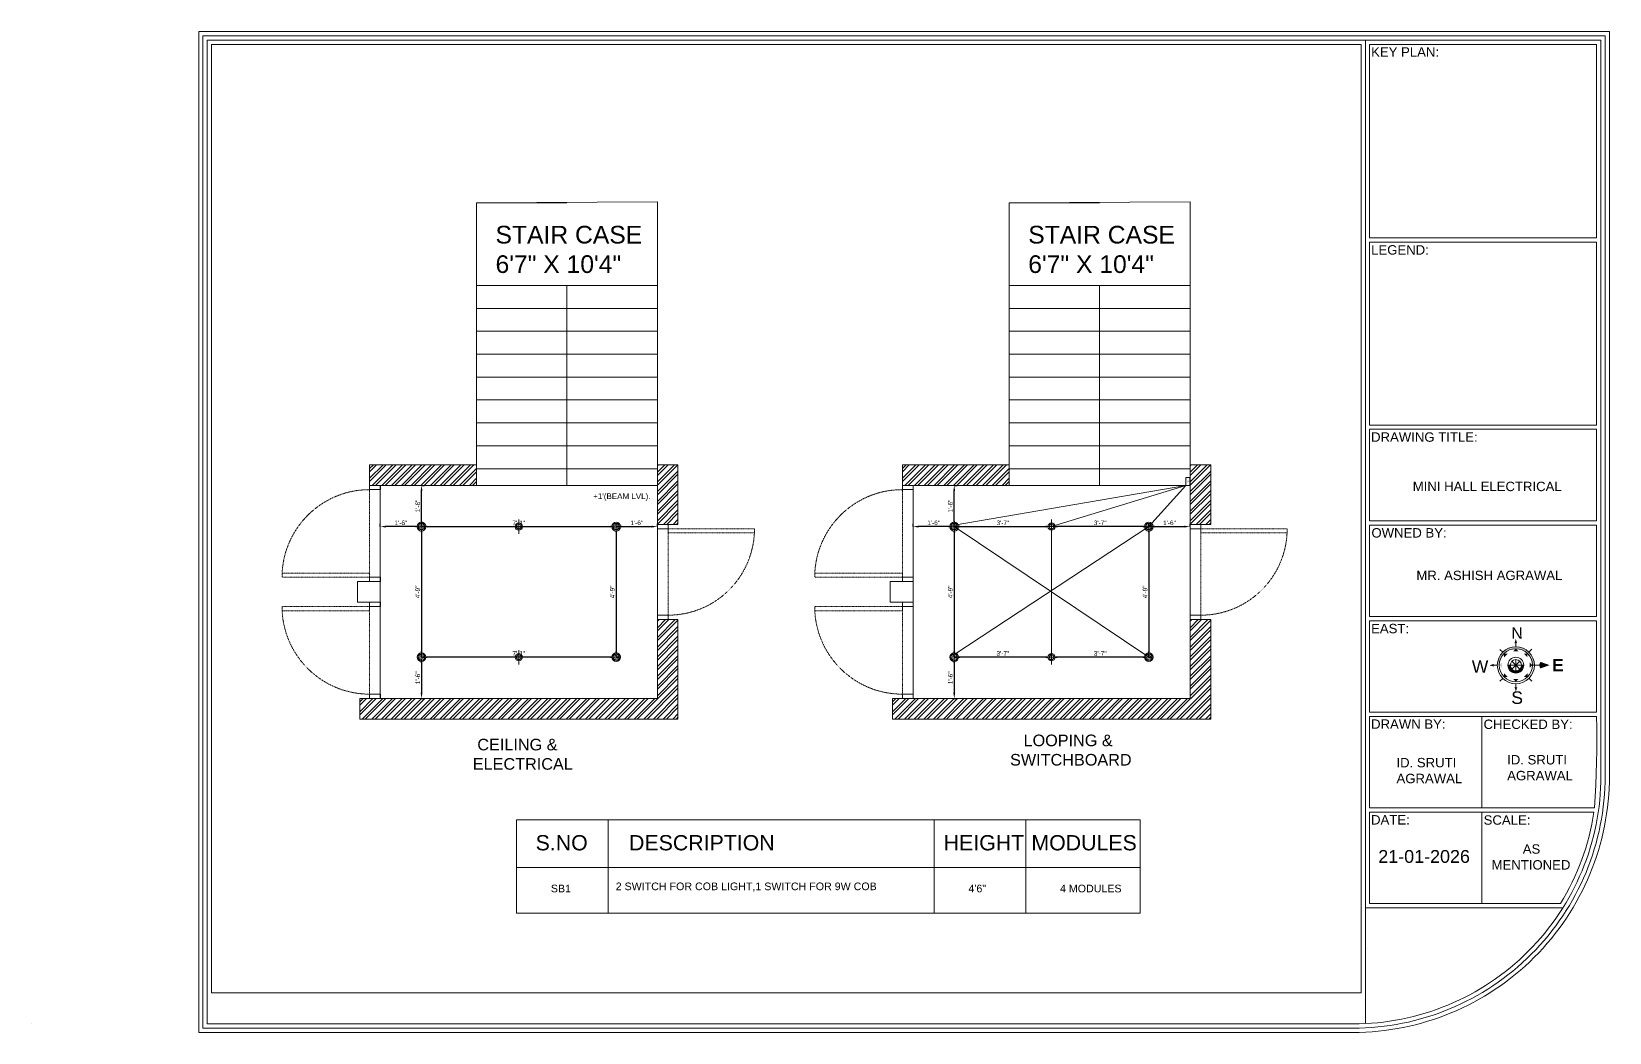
# Model space of a CAD drawing. Header units: inches. Extents: x 213 to 17763, y -4830 to 1802.
# Drawn here: x 7798 to 8487, y -1145 to -709 of the extents above; entities that cross this region are included whole.
import ezdxf

# ---------------------------------------------------------------- set-up
doc = ezdxf.new("R2010")
doc.units = ezdxf.units.IN
doc.header["$MEASUREMENT"] = 0
for name, pattern in [('ACAD_ISO02W100', [15, 12, -3]), ('AUDIT_D_060311083008-3', [0]), ('DASHED2', [0.375, 0.25, -0.125]), ('HIDDEN', [0.375, 0.25, -0.125])]:
    doc.linetypes.add(name, pattern=pattern)
for name, color, linetype in [('.', 30, 'Continuous'), ('6.text', 6, 'Continuous'), ('A-DOOR', 251, 'AUDIT_D_060311083008-3'), ('A-Door-Frame', 1, 'Continuous'), ('A-Door-Swing', 8, 'HIDDEN'), ('PDF2_0', 7, 'Continuous'), ('PDF2_MK. FURNITURE', 7, 'Continuous'), ('PDF2_MK. HATCH', 7, 'Continuous'), ('PDF2_Text', 1, 'Continuous'), ('PDF3_Text', 1, 'Continuous')]:
    doc.layers.add(name, color=color, linetype=linetype)
doc.layers.add('PDF2_MK. KITCHEN ESSENTAILS', color=7, linetype='Continuous', true_color=0x767676)
doc.layers.add('ROD', color=7, linetype='Continuous', lineweight=9)
doc.styles.add('Arial', font='arial.ttf', dxfattribs={"height": 10})
doc.styles.add('PDF Arial', font='arial.ttf')
doc.styles.get("Standard").update_dxf_attribs({"font": 'arial.ttf'})
doc.dimstyles.new('ISO-25', dxfattribs={"dimtxt": 4.5, "dimasz": 2.5, "dimexe": 1.25, "dimexo": 0.625, "dimtad": 1, "dimdec": 0, "dimlunit": 4, "dimtxsty": 'Standard', "dimcen": 2.5, "dimadec": 0, "dimazin": 0, "dimtfac": 1, "dimtdec": 0, "dimtmove": 0, "dimatfit": 3, "dimfxl": 1, "dimarcsym": 0})

# ---------------------------------------------------------------- blocks, each defined once
blk = doc.blocks.new('*U34')
at = {"layer": 'A-Door-Frame', "lineweight": 5}
for p, q in [((0, -100), (0, 0)), ((900, -100), (900, 0))]:
    blk.add_line(p, q, dxfattribs=at)
for points in [[(0, -100), (40, -100), (40, 0), (0, 0)], [(900, -100), (860, -100), (860, 0), (900, 0)]]:
    blk.add_lwpolyline(points, dxfattribs=at)
at = {"layer": 'A-Door-Swing', "linetype": 'DASHED2', "lineweight": 5}
blk.add_line((47, 0), (867, 0), dxfattribs=at)
blk.add_lwpolyline([(40, 0), (40, 820), (80, 820), (80, 0)], close=True, dxfattribs=at)
blk.add_arc((40, 0), 820, 360, 90, dxfattribs=at)
blk = doc.blocks.new('*U729')
at = {"layer": 'A-Door-Frame', "lineweight": 5}
for p, q in [((0, -100), (0, 0)), ((889, -100), (889, 0))]:
    blk.add_line(p, q, dxfattribs=at)
for points in [[(0, -100), (40, -100), (40, 0), (0, 0)], [(889, -100), (849, -100), (849, 0), (889, 0)]]:
    blk.add_lwpolyline(points, dxfattribs=at)
at = {"layer": 'A-Door-Swing', "linetype": 'DASHED2', "lineweight": 5}
blk.add_line((47, 0), (857, 0), dxfattribs=at)
blk.add_lwpolyline([(40, 0), (40, 809), (80, 809), (80, 0)], close=True, dxfattribs=at)
blk.add_arc((40, 0), 809, 360, 90, dxfattribs=at)
blk = doc.blocks.new('*D730')
at = {"color": 0, "linetype": 'ACAD_ISO02W100', "lineweight": -2, "transparency": 16777216}
for p, q in [((7968.33, -924.61), (7968.33, -923.36)), ((8053.33, -924.61), (8053.33, -923.36))]:
    blk.add_line(p, q, dxfattribs=at)
at = {"color": 0, "linetype": 'AUDIT_D_060311083008-3', "lineweight": -2, "transparency": 16777216}
blk.add_line((7970.83, -924.61), (8050.83, -924.61), dxfattribs=at)
at = {"color": 0, "transparency": 16777216}
for points in [[(7970.83, -924.19), (7970.83, -925.02), (7968.33, -924.61)], [(8050.83, -924.19), (8050.83, -925.02), (8053.33, -924.61)]]:
    blk.add_solid(points, dxfattribs=at)
at = {"layer": 'Defpoints', "color": 0, "transparency": 16777216}
for p in [(7968.33, -924.61), (8053.33, -924.61), (8053.33, -924.61)]:
    blk.add_point(p, dxfattribs=at)
at = {"color": 0, "lineweight": 5, "transparency": 16777216, "insert": (8010.83, -922.98), "char_height": 2, "attachment_point": 5}
blk.add_mtext('7\'-1"', dxfattribs=at)
blk = doc.blocks.new('*D731')
at = {"color": 0, "linetype": 'ACAD_ISO02W100', "lineweight": -2, "transparency": 16777216}
for p, q in [((8053.33, -924.61), (8054.58, -924.61)), ((8053.33, -981.61), (8054.58, -981.61))]:
    blk.add_line(p, q, dxfattribs=at)
at = {"color": 0, "linetype": 'AUDIT_D_060311083008-3', "lineweight": -2, "transparency": 16777216}
blk.add_line((8053.33, -927.11), (8053.33, -979.11), dxfattribs=at)
at = {"color": 0, "transparency": 16777216}
for points in [[(8052.92, -927.11), (8053.75, -927.11), (8053.33, -924.61)], [(8052.92, -979.11), (8053.75, -979.11), (8053.33, -981.61)]]:
    blk.add_solid(points, dxfattribs=at)
at = {"layer": 'Defpoints', "color": 0, "transparency": 16777216}
for p in [(8053.33, -924.61), (8053.33, -981.61), (8053.33, -981.61)]:
    blk.add_point(p, dxfattribs=at)
at = {"color": 0, "lineweight": 5, "transparency": 16777216, "insert": (8051.69, -953.11), "char_height": 2, "attachment_point": 5, "rotation": 90}
blk.add_mtext('4\'-9"', dxfattribs=at)
blk = doc.blocks.new('*D732')
at = {"color": 0, "linetype": 'ACAD_ISO02W100', "lineweight": -2, "transparency": 16777216}
for p, q in [((7968.33, -981.61), (7968.33, -980.36)), ((8053.33, -981.61), (8053.33, -980.36))]:
    blk.add_line(p, q, dxfattribs=at)
at = {"color": 0, "linetype": 'AUDIT_D_060311083008-3', "lineweight": -2, "transparency": 16777216}
blk.add_line((8050.83, -981.61), (7970.83, -981.61), dxfattribs=at)
at = {"color": 0, "transparency": 16777216}
for points in [[(7970.83, -981.19), (7970.83, -982.02), (7968.33, -981.61)], [(8050.83, -981.19), (8050.83, -982.02), (8053.33, -981.61)]]:
    blk.add_solid(points, dxfattribs=at)
at = {"layer": 'Defpoints', "color": 0, "transparency": 16777216}
for p in [(7968.33, -981.61), (7968.33, -981.61), (8053.33, -981.61)]:
    blk.add_point(p, dxfattribs=at)
at = {"color": 0, "lineweight": 5, "transparency": 16777216, "insert": (8010.83, -979.98), "char_height": 2, "attachment_point": 5}
blk.add_mtext('7\'-1"', dxfattribs=at)
blk = doc.blocks.new('*D733')
at = {"color": 0, "linetype": 'ACAD_ISO02W100', "lineweight": -2, "transparency": 16777216}
for p, q in [((7968.33, -924.61), (7969.58, -924.61)), ((7968.33, -981.61), (7969.58, -981.61))]:
    blk.add_line(p, q, dxfattribs=at)
at = {"color": 0, "linetype": 'AUDIT_D_060311083008-3', "lineweight": -2, "transparency": 16777216}
blk.add_line((7968.33, -927.11), (7968.33, -979.11), dxfattribs=at)
at = {"color": 0, "transparency": 16777216}
for points in [[(7967.92, -927.11), (7968.75, -927.11), (7968.33, -924.61)], [(7967.92, -979.11), (7968.75, -979.11), (7968.33, -981.61)]]:
    blk.add_solid(points, dxfattribs=at)
at = {"layer": 'Defpoints', "color": 0, "transparency": 16777216}
for p in [(7968.33, -924.61), (7968.33, -981.61), (7968.33, -981.61)]:
    blk.add_point(p, dxfattribs=at)
at = {"color": 0, "lineweight": 5, "transparency": 16777216, "insert": (7966.69, -953.11), "char_height": 2, "attachment_point": 5, "rotation": 90}
blk.add_mtext('4\'-9"', dxfattribs=at)
blk = doc.blocks.new('*D734')
at = {"color": 0, "linetype": 'ACAD_ISO02W100', "lineweight": -2, "transparency": 16777216}
for p, q in [((7950.33, -924.61), (7950.33, -923.36)), ((7968.33, -924.61), (7968.33, -923.36))]:
    blk.add_line(p, q, dxfattribs=at)
at = {"color": 0, "linetype": 'AUDIT_D_060311083008-3', "lineweight": -2, "transparency": 16777216}
blk.add_line((7965.83, -924.61), (7952.83, -924.61), dxfattribs=at)
at = {"color": 0, "transparency": 16777216}
for points in [[(7952.83, -924.19), (7952.83, -925.02), (7950.33, -924.61)], [(7965.83, -924.19), (7965.83, -925.02), (7968.33, -924.61)]]:
    blk.add_solid(points, dxfattribs=at)
at = {"layer": 'Defpoints', "color": 0, "transparency": 16777216}
for p in [(7950.33, -924.61), (7950.33, -924.61), (7968.33, -924.61)]:
    blk.add_point(p, dxfattribs=at)
at = {"color": 0, "lineweight": 5, "transparency": 16777216, "insert": (7959.33, -922.96), "char_height": 2, "attachment_point": 5}
blk.add_mtext('1\'-6"', dxfattribs=at)
blk = doc.blocks.new('*D735')
at = {"color": 0, "linetype": 'ACAD_ISO02W100', "lineweight": -2, "transparency": 16777216}
for p, q in [((7968.33, -906.61), (7969.58, -906.61)), ((7968.33, -924.61), (7969.58, -924.61))]:
    blk.add_line(p, q, dxfattribs=at)
at = {"color": 0, "linetype": 'AUDIT_D_060311083008-3', "lineweight": -2, "transparency": 16777216}
blk.add_line((7968.33, -922.11), (7968.33, -909.11), dxfattribs=at)
at = {"color": 0, "transparency": 16777216}
for points in [[(7967.92, -909.11), (7968.75, -909.11), (7968.33, -906.61)], [(7967.92, -922.11), (7968.75, -922.11), (7968.33, -924.61)]]:
    blk.add_solid(points, dxfattribs=at)
at = {"layer": 'Defpoints', "color": 0, "transparency": 16777216}
for p in [(7968.33, -906.61), (7968.33, -906.61), (7968.33, -924.61)]:
    blk.add_point(p, dxfattribs=at)
at = {"color": 0, "lineweight": 5, "transparency": 16777216, "insert": (7966.69, -915.61), "char_height": 2, "attachment_point": 5, "rotation": 90}
blk.add_mtext('1\'-6"', dxfattribs=at)
blk = doc.blocks.new('*D736')
at = {"color": 0, "linetype": 'ACAD_ISO02W100', "lineweight": -2, "transparency": 16777216}
for p, q in [((7968.33, -981.61), (7969.58, -981.61)), ((7968.33, -999.61), (7969.58, -999.61))]:
    blk.add_line(p, q, dxfattribs=at)
at = {"color": 0, "linetype": 'AUDIT_D_060311083008-3', "lineweight": -2, "transparency": 16777216}
blk.add_line((7968.33, -984.11), (7968.33, -997.11), dxfattribs=at)
at = {"color": 0, "transparency": 16777216}
for points in [[(7967.92, -984.11), (7968.75, -984.11), (7968.33, -981.61)], [(7967.92, -997.11), (7968.75, -997.11), (7968.33, -999.61)]]:
    blk.add_solid(points, dxfattribs=at)
at = {"layer": 'Defpoints', "color": 0, "transparency": 16777216}
for p in [(7968.33, -981.61), (7968.33, -999.61), (7968.33, -999.61)]:
    blk.add_point(p, dxfattribs=at)
at = {"color": 0, "lineweight": 5, "transparency": 16777216, "insert": (7966.69, -990.61), "char_height": 2, "attachment_point": 5, "rotation": 90}
blk.add_mtext('1\'-6"', dxfattribs=at)
blk = doc.blocks.new('*D737')
at = {"color": 0, "linetype": 'ACAD_ISO02W100', "lineweight": -2, "transparency": 16777216}
for p, q in [((8053.33, -924.61), (8053.33, -923.36)), ((8071.33, -924.61), (8071.33, -923.36))]:
    blk.add_line(p, q, dxfattribs=at)
at = {"color": 0, "linetype": 'AUDIT_D_060311083008-3', "lineweight": -2, "transparency": 16777216}
blk.add_line((8055.83, -924.61), (8068.83, -924.61), dxfattribs=at)
at = {"color": 0, "transparency": 16777216}
for points in [[(8055.83, -924.19), (8055.83, -925.02), (8053.33, -924.61)], [(8068.83, -924.19), (8068.83, -925.02), (8071.33, -924.61)]]:
    blk.add_solid(points, dxfattribs=at)
at = {"layer": 'Defpoints', "color": 0, "transparency": 16777216}
for p in [(8053.33, -924.61), (8071.33, -924.61), (8071.33, -924.61)]:
    blk.add_point(p, dxfattribs=at)
at = {"color": 0, "lineweight": 5, "transparency": 16777216, "insert": (8062.33, -922.96), "char_height": 2, "attachment_point": 5}
blk.add_mtext('1\'-6"', dxfattribs=at)
blk = doc.blocks.new('*D739')
at = {"color": 0, "linetype": 'ACAD_ISO02W100', "lineweight": -2, "transparency": 16777216}
for p, q in [((8201, -924.61), (8201, -923.36)), ((8243.5, -924.61), (8243.5, -923.36))]:
    blk.add_line(p, q, dxfattribs=at)
at = {"color": 0, "linetype": 'AUDIT_D_060311083008-3', "lineweight": -2, "transparency": 16777216}
blk.add_line((8203.5, -924.61), (8241, -924.61), dxfattribs=at)
at = {"color": 0, "transparency": 16777216}
for points in [[(8203.5, -924.19), (8203.5, -925.02), (8201, -924.61)], [(8241, -924.19), (8241, -925.02), (8243.5, -924.61)]]:
    blk.add_solid(points, dxfattribs=at)
at = {"layer": 'Defpoints', "color": 0, "transparency": 16777216}
for p in [(8201, -924.61), (8243.5, -924.61), (8243.5, -924.61)]:
    blk.add_point(p, dxfattribs=at)
at = {"color": 0, "lineweight": 5, "transparency": 16777216, "insert": (8222.25, -922.96), "char_height": 2, "attachment_point": 5}
blk.add_mtext('3\'-7"', dxfattribs=at)
blk = doc.blocks.new('*D740')
at = {"color": 0, "linetype": 'ACAD_ISO02W100', "lineweight": -2, "transparency": 16777216}
for p, q in [((8286, -924.61), (8287.25, -924.61)), ((8286, -981.61), (8287.25, -981.61))]:
    blk.add_line(p, q, dxfattribs=at)
at = {"color": 0, "linetype": 'AUDIT_D_060311083008-3', "lineweight": -2, "transparency": 16777216}
blk.add_line((8286, -927.11), (8286, -979.11), dxfattribs=at)
at = {"color": 0, "transparency": 16777216}
for points in [[(8285.58, -927.11), (8286.42, -927.11), (8286, -924.61)], [(8285.58, -979.11), (8286.42, -979.11), (8286, -981.61)]]:
    blk.add_solid(points, dxfattribs=at)
at = {"layer": 'Defpoints', "color": 0, "transparency": 16777216}
for p in [(8286, -924.61), (8286, -981.61), (8286, -981.61)]:
    blk.add_point(p, dxfattribs=at)
at = {"color": 0, "lineweight": 5, "transparency": 16777216, "insert": (8284.35, -953.11), "char_height": 2, "attachment_point": 5, "rotation": 90}
blk.add_mtext('4\'-9"', dxfattribs=at)
blk = doc.blocks.new('*D741')
at = {"color": 0, "linetype": 'ACAD_ISO02W100', "lineweight": -2, "transparency": 16777216}
for p, q in [((8201, -981.61), (8201, -980.36)), ((8243.5, -981.61), (8243.5, -980.36))]:
    blk.add_line(p, q, dxfattribs=at)
at = {"color": 0, "linetype": 'AUDIT_D_060311083008-3', "lineweight": -2, "transparency": 16777216}
blk.add_line((8241, -981.61), (8203.5, -981.61), dxfattribs=at)
at = {"color": 0, "transparency": 16777216}
for points in [[(8203.5, -981.19), (8203.5, -982.02), (8201, -981.61)], [(8241, -981.19), (8241, -982.02), (8243.5, -981.61)]]:
    blk.add_solid(points, dxfattribs=at)
at = {"layer": 'Defpoints', "color": 0, "transparency": 16777216}
for p in [(8201, -981.61), (8201, -981.61), (8243.5, -981.61)]:
    blk.add_point(p, dxfattribs=at)
at = {"color": 0, "lineweight": 5, "transparency": 16777216, "insert": (8222.25, -979.96), "char_height": 2, "attachment_point": 5}
blk.add_mtext('3\'-7"', dxfattribs=at)
blk = doc.blocks.new('*D738')
at = {"color": 0, "linetype": 'ACAD_ISO02W100', "lineweight": -2, "transparency": 16777216}
for p, q in [((8201, -924.61), (8202.25, -924.61)), ((8201, -981.61), (8202.25, -981.61))]:
    blk.add_line(p, q, dxfattribs=at)
at = {"color": 0, "linetype": 'AUDIT_D_060311083008-3', "lineweight": -2, "transparency": 16777216}
blk.add_line((8201, -927.11), (8201, -979.11), dxfattribs=at)
at = {"color": 0, "transparency": 16777216}
for points in [[(8200.58, -927.11), (8201.42, -927.11), (8201, -924.61)], [(8200.58, -979.11), (8201.42, -979.11), (8201, -981.61)]]:
    blk.add_solid(points, dxfattribs=at)
at = {"layer": 'Defpoints', "color": 0, "transparency": 16777216}
for p in [(8201, -924.61), (8201, -981.61), (8201, -981.61)]:
    blk.add_point(p, dxfattribs=at)
at = {"color": 0, "lineweight": 5, "transparency": 16777216, "insert": (8199.35, -953.11), "char_height": 2, "attachment_point": 5, "rotation": 90}
blk.add_mtext('4\'-9"', dxfattribs=at)
blk = doc.blocks.new('*D742')
at = {"color": 0, "linetype": 'ACAD_ISO02W100', "lineweight": -2, "transparency": 16777216}
for p, q in [((8183, -924.61), (8183, -923.36)), ((8201, -924.61), (8201, -923.36))]:
    blk.add_line(p, q, dxfattribs=at)
at = {"color": 0, "linetype": 'AUDIT_D_060311083008-3', "lineweight": -2, "transparency": 16777216}
blk.add_line((8198.5, -924.61), (8185.5, -924.61), dxfattribs=at)
at = {"color": 0, "transparency": 16777216}
for points in [[(8185.5, -924.19), (8185.5, -925.02), (8183, -924.61)], [(8198.5, -924.19), (8198.5, -925.02), (8201, -924.61)]]:
    blk.add_solid(points, dxfattribs=at)
at = {"layer": 'Defpoints', "color": 0, "transparency": 16777216}
for p in [(8183, -924.61), (8183, -924.61), (8201, -924.61)]:
    blk.add_point(p, dxfattribs=at)
at = {"color": 0, "lineweight": 5, "transparency": 16777216, "insert": (8192, -922.96), "char_height": 2, "attachment_point": 5}
blk.add_mtext('1\'-6"', dxfattribs=at)
blk = doc.blocks.new('*D743')
at = {"color": 0, "linetype": 'ACAD_ISO02W100', "lineweight": -2, "transparency": 16777216}
for p, q in [((8201, -906.61), (8202.25, -906.61)), ((8201, -924.61), (8202.25, -924.61))]:
    blk.add_line(p, q, dxfattribs=at)
at = {"color": 0, "linetype": 'AUDIT_D_060311083008-3', "lineweight": -2, "transparency": 16777216}
blk.add_line((8201, -922.11), (8201, -909.11), dxfattribs=at)
at = {"color": 0, "transparency": 16777216}
for points in [[(8200.58, -909.11), (8201.42, -909.11), (8201, -906.61)], [(8200.58, -922.11), (8201.42, -922.11), (8201, -924.61)]]:
    blk.add_solid(points, dxfattribs=at)
at = {"layer": 'Defpoints', "color": 0, "transparency": 16777216}
for p in [(8201, -906.61), (8201, -906.61), (8201, -924.61)]:
    blk.add_point(p, dxfattribs=at)
at = {"color": 0, "lineweight": 5, "transparency": 16777216, "insert": (8199.35, -915.61), "char_height": 2, "attachment_point": 5, "rotation": 90}
blk.add_mtext('1\'-6"', dxfattribs=at)
blk = doc.blocks.new('*D744')
at = {"color": 0, "linetype": 'ACAD_ISO02W100', "lineweight": -2, "transparency": 16777216}
for p, q in [((8201, -981.61), (8202.25, -981.61)), ((8201, -999.61), (8202.25, -999.61))]:
    blk.add_line(p, q, dxfattribs=at)
at = {"color": 0, "linetype": 'AUDIT_D_060311083008-3', "lineweight": -2, "transparency": 16777216}
blk.add_line((8201, -984.11), (8201, -997.11), dxfattribs=at)
at = {"color": 0, "transparency": 16777216}
for points in [[(8200.58, -984.11), (8201.42, -984.11), (8201, -981.61)], [(8200.58, -997.11), (8201.42, -997.11), (8201, -999.61)]]:
    blk.add_solid(points, dxfattribs=at)
at = {"layer": 'Defpoints', "color": 0, "transparency": 16777216}
for p in [(8201, -981.61), (8201, -999.61), (8201, -999.61)]:
    blk.add_point(p, dxfattribs=at)
at = {"color": 0, "lineweight": 5, "transparency": 16777216, "insert": (8199.35, -990.61), "char_height": 2, "attachment_point": 5, "rotation": 90}
blk.add_mtext('1\'-6"', dxfattribs=at)
blk = doc.blocks.new('*D745')
at = {"color": 0, "linetype": 'ACAD_ISO02W100', "lineweight": -2, "transparency": 16777216}
for p, q in [((8286, -924.61), (8286, -923.36)), ((8304, -924.61), (8304, -923.36))]:
    blk.add_line(p, q, dxfattribs=at)
at = {"color": 0, "linetype": 'AUDIT_D_060311083008-3', "lineweight": -2, "transparency": 16777216}
blk.add_line((8288.5, -924.61), (8301.5, -924.61), dxfattribs=at)
at = {"color": 0, "transparency": 16777216}
for points in [[(8288.5, -924.19), (8288.5, -925.02), (8286, -924.61)], [(8301.5, -924.19), (8301.5, -925.02), (8304, -924.61)]]:
    blk.add_solid(points, dxfattribs=at)
at = {"layer": 'Defpoints', "color": 0, "transparency": 16777216}
for p in [(8286, -924.61), (8304, -924.61), (8304, -924.61)]:
    blk.add_point(p, dxfattribs=at)
at = {"color": 0, "lineweight": 5, "transparency": 16777216, "insert": (8295, -922.96), "char_height": 2, "attachment_point": 5}
blk.add_mtext('1\'-6"', dxfattribs=at)
blk = doc.blocks.new('*D746')
at = {"color": 0, "linetype": 'ACAD_ISO02W100', "lineweight": -2, "transparency": 16777216}
for p, q in [((8243.5, -981.61), (8243.5, -980.36)), ((8286, -981.61), (8286, -980.36))]:
    blk.add_line(p, q, dxfattribs=at)
at = {"color": 0, "linetype": 'AUDIT_D_060311083008-3', "lineweight": -2, "transparency": 16777216}
blk.add_line((8283.5, -981.61), (8246, -981.61), dxfattribs=at)
at = {"color": 0, "transparency": 16777216}
for points in [[(8246, -981.19), (8246, -982.02), (8243.5, -981.61)], [(8283.5, -981.19), (8283.5, -982.02), (8286, -981.61)]]:
    blk.add_solid(points, dxfattribs=at)
at = {"layer": 'Defpoints', "color": 0, "transparency": 16777216}
for p in [(8243.5, -981.61), (8243.5, -981.61), (8286, -981.61)]:
    blk.add_point(p, dxfattribs=at)
at = {"color": 0, "lineweight": 5, "transparency": 16777216, "insert": (8264.75, -979.96), "char_height": 2, "attachment_point": 5}
blk.add_mtext('3\'-7"', dxfattribs=at)
blk = doc.blocks.new('*D747')
at = {"color": 0, "linetype": 'ACAD_ISO02W100', "lineweight": -2, "transparency": 16777216}
for p, q in [((8243.5, -924.61), (8243.5, -923.36)), ((8286, -924.61), (8286, -923.36))]:
    blk.add_line(p, q, dxfattribs=at)
at = {"color": 0, "linetype": 'AUDIT_D_060311083008-3', "lineweight": -2, "transparency": 16777216}
blk.add_line((8283.5, -924.61), (8246, -924.61), dxfattribs=at)
at = {"color": 0, "transparency": 16777216}
for points in [[(8246, -924.19), (8246, -925.02), (8243.5, -924.61)], [(8283.5, -924.19), (8283.5, -925.02), (8286, -924.61)]]:
    blk.add_solid(points, dxfattribs=at)
at = {"layer": 'Defpoints', "color": 0, "transparency": 16777216}
for p in [(8243.5, -924.61), (8243.5, -924.61), (8286, -924.61)]:
    blk.add_point(p, dxfattribs=at)
at = {"color": 0, "lineweight": 5, "transparency": 16777216, "insert": (8264.75, -922.96), "char_height": 2, "attachment_point": 5}
blk.add_mtext('3\'-7"', dxfattribs=at)

msp = doc.modelspace()

# ---------------------------------------------------------------- hatches: boundary and pattern name
at = {"layer": '.', "lineweight": 5}
h = msp.add_hatch(dxfattribs=at)
h.set_pattern_fill('ANSI32', color=1, scale=8)
h.set_pattern_definition([(45, (-48.1667, -81.1074), (-2.1213203, 2.1213203), []), (45, (-46.7524, -81.1074), (-2.1213203, 2.1213203), [])])
h.paths.add_polyline_path([(7992.33, -897.61), (7957.33, -897.61), (7945.67, -897.61), (7945.67, -906.61), (7949.33, -906.61), (7957.33, -906.61), (7992.33, -906.61)])
h.paths.add_polyline_path([(8080.33, -897.61), (8071.33, -897.61), (8071.33, -906.61), (8071.33, -923.65), (8076, -923.65), (8080.33, -923.65)])
h.paths.add_polyline_path([(8080.33, -965.15), (8071.33, -965.15), (8071.33, -999.61), (7950.33, -999.61), (7941.33, -999.61), (7941.33, -1008.61), (8080.33, -1008.61)])
h = msp.add_hatch(dxfattribs=at)
h.set_pattern_fill('ANSI32', color=1, scale=8)
h.set_pattern_definition([(45, (184.5, -81.1074), (-2.1213203, 2.1213203), []), (45, (185.9142, -81.1074), (-2.1213203, 2.1213203), [])])
h.paths.add_polyline_path([(8225, -897.61), (8190, -897.61), (8178.33, -897.61), (8178.33, -906.61), (8182, -906.61), (8190, -906.61), (8225, -906.61)])
h.paths.add_polyline_path([(8313, -897.61), (8304, -897.61), (8304, -906.61), (8304, -923.65), (8308.67, -923.65), (8313, -923.65)])
h.paths.add_polyline_path([(8313, -965.15), (8304, -965.15), (8304, -999.61), (8183, -999.61), (8174, -999.61), (8174, -1008.61), (8313, -1008.61)])
at = {"lineweight": 5}
h = msp.add_hatch(dxfattribs=at)
h.set_pattern_fill('AR-SAND', color=5, scale=0.2)
h.set_pattern_definition([(37.5, (-117971.19654, -239245.7144), (-0.01259867162, 0.3853647538), [0, -0.304, 0, -0.34, 0, -0.325]), (7.5, (-117971.19654, -239245.7144), (0.3539553411, 0.564429213), [0, -0.164, 0, -0.274, 0, -0.105]), (327.5, (-117971.44254, -239245.7144), (0.62282837235, 0.0011318107), [0, -0.1, 0, -0.36, 0, -0.47]), (317.5, (-117971.44254, -239245.7144), (0.6012253209, 0.175535113), [0, -0.05, 0, -0.236, 0, -0.27])])
h.paths.add_polyline_path([(7969.76, -924.61, -1), (7966.9, -924.61, -1)])
h = msp.add_hatch(dxfattribs=at)
h.set_pattern_fill('AR-SAND', color=5, scale=0.2)
h.set_pattern_definition([(37.5, (-117886.19654, -239245.7144), (-0.01259867162, 0.3853647538), [0, -0.304, 0, -0.34, 0, -0.325]), (7.5, (-117886.19654, -239245.7144), (0.3539553411, 0.564429213), [0, -0.164, 0, -0.274, 0, -0.105]), (327.5, (-117886.44254, -239245.7144), (0.62282837235, 0.0011318107), [0, -0.1, 0, -0.36, 0, -0.47]), (317.5, (-117886.44254, -239245.7144), (0.6012253209, 0.175535113), [0, -0.05, 0, -0.236, 0, -0.27])])
h.paths.add_polyline_path([(8054.76, -924.61, -1), (8051.9, -924.61, -1)])
h = msp.add_hatch(dxfattribs=at)
h.set_pattern_fill('AR-SAND', color=5, scale=0.2)
h.set_pattern_definition([(37.5, (-117738.52988, -239245.7144), (-0.01259867162, 0.3853647538), [0, -0.304, 0, -0.34, 0, -0.325]), (7.5, (-117738.5299, -239245.7144), (0.3539553411, 0.564429213), [0, -0.164, 0, -0.274, 0, -0.105]), (327.5, (-117738.77588, -239245.7144), (0.62282837235, 0.0011318107), [0, -0.1, 0, -0.36, 0, -0.47]), (317.5, (-117738.7759, -239245.7144), (0.6012253209, 0.175535113), [0, -0.05, 0, -0.236, 0, -0.27])])
h.paths.add_polyline_path([(8202.43, -924.61, -1), (8199.57, -924.61, -1)])
h = msp.add_hatch(dxfattribs=at)
h.set_pattern_fill('AR-SAND', color=5, scale=0.2)
h.set_pattern_definition([(37.5, (-117653.52988, -239245.7144), (-0.01259867162, 0.3853647538), [0, -0.304, 0, -0.34, 0, -0.325]), (7.5, (-117653.5299, -239245.7144), (0.3539553411, 0.564429213), [0, -0.164, 0, -0.274, 0, -0.105]), (327.5, (-117653.77588, -239245.7144), (0.62282837235, 0.0011318107), [0, -0.1, 0, -0.36, 0, -0.47]), (317.5, (-117653.7759, -239245.7144), (0.6012253209, 0.175535113), [0, -0.05, 0, -0.236, 0, -0.27])])
h.paths.add_polyline_path([(8287.43, -924.61, -1), (8284.57, -924.61, -1)])
h = msp.add_hatch(dxfattribs=at)
h.set_pattern_fill('AR-SAND', color=5, scale=0.2)
h.set_pattern_definition([(37.5, (-117971.19654, -239302.7144), (-0.01259867162, 0.3853647538), [0, -0.304, 0, -0.34, 0, -0.325]), (7.5, (-117971.19654, -239302.7144), (0.3539553411, 0.564429213), [0, -0.164, 0, -0.274, 0, -0.105]), (327.5, (-117971.44254, -239302.7144), (0.62282837235, 0.0011318107), [0, -0.1, 0, -0.36, 0, -0.47]), (317.5, (-117971.44254, -239302.7144), (0.6012253209, 0.175535113), [0, -0.05, 0, -0.236, 0, -0.27])])
h.paths.add_polyline_path([(7969.76, -981.61, -1), (7966.9, -981.61, -1)])
h = msp.add_hatch(dxfattribs=at)
h.set_pattern_fill('AR-SAND', color=5, scale=0.2)
h.set_pattern_definition([(37.5, (-117886.19654, -239302.7144), (-0.01259867162, 0.3853647538), [0, -0.304, 0, -0.34, 0, -0.325]), (7.5, (-117886.19654, -239302.7144), (0.3539553411, 0.564429213), [0, -0.164, 0, -0.274, 0, -0.105]), (327.5, (-117886.44254, -239302.7144), (0.62282837235, 0.0011318107), [0, -0.1, 0, -0.36, 0, -0.47]), (317.5, (-117886.44254, -239302.7144), (0.6012253209, 0.175535113), [0, -0.05, 0, -0.236, 0, -0.27])])
h.paths.add_polyline_path([(8054.76, -981.61, -1), (8051.9, -981.61, -1)])
h = msp.add_hatch(dxfattribs=at)
h.set_pattern_fill('AR-SAND', color=5, scale=0.2)
h.set_pattern_definition([(37.5, (-117738.52988, -239302.7144), (-0.01259867162, 0.3853647538), [0, -0.304, 0, -0.34, 0, -0.325]), (7.5, (-117738.5299, -239302.7144), (0.3539553411, 0.564429213), [0, -0.164, 0, -0.274, 0, -0.105]), (327.5, (-117738.77588, -239302.7144), (0.62282837235, 0.0011318107), [0, -0.1, 0, -0.36, 0, -0.47]), (317.5, (-117738.7759, -239302.7144), (0.6012253209, 0.175535113), [0, -0.05, 0, -0.236, 0, -0.27])])
h.paths.add_polyline_path([(8202.43, -981.61, -1), (8199.57, -981.61, -1)])
h = msp.add_hatch(dxfattribs=at)
h.set_pattern_fill('AR-SAND', color=5, scale=0.2)
h.set_pattern_definition([(37.5, (-117653.52988, -239302.7144), (-0.01259867162, 0.3853647538), [0, -0.304, 0, -0.34, 0, -0.325]), (7.5, (-117653.5299, -239302.7144), (0.3539553411, 0.564429213), [0, -0.164, 0, -0.274, 0, -0.105]), (327.5, (-117653.77588, -239302.7144), (0.62282837235, 0.0011318107), [0, -0.1, 0, -0.36, 0, -0.47]), (317.5, (-117653.7759, -239302.7144), (0.6012253209, 0.175535113), [0, -0.05, 0, -0.236, 0, -0.27])])
h.paths.add_polyline_path([(8287.43, -981.61, -1), (8284.57, -981.61, -1)])
at = {"layer": 'PDF2_0', "lineweight": 5, "transparency": 33554559}
h = msp.add_hatch(color=256, dxfattribs=at)
h.paths.add_polyline_path([(8439.08, -985.14), (8440.23, -986.29), (8440.23, -983.98)])
h.paths.add_polyline_path([(8446.97, -977.04), (8446.27, -977.02), (8445.63, -977.04), (8445.55, -977.06), (8444.92, -977.13), (8444.85, -977.15), (8444.22, -977.29), (8444.17, -977.3), (8443.55, -977.49), (8443.5, -977.51), (8442.89, -977.77), (8442.85, -977.79), (8442.61, -977.9), (8442.57, -977.93), (8442.57, -977.94), (8442.22, -978.11), (8442.11, -978.18), (8441.77, -978.39), (8441.63, -978.49), (8441.4, -978.68), (8441.07, -978.92), (8440.99, -978.99), (8440.59, -979.38), (8440.54, -979.41), (8440.18, -979.8), (8440.07, -979.92), (8439.81, -980.26), (8439.64, -980.48), (8439.45, -980.78), (8439.26, -981.09), (8439.14, -981.34), (8438.94, -981.71), (8438.86, -981.91), (8438.67, -982.37), (8438.63, -982.52), (8438.45, -983.03), (8438.44, -983.16), (8438.31, -983.74), (8438.3, -983.81), (8438.22, -984.44), (8438.22, -984.47), (8438.19, -985.14), (8439.08, -985.14), (8439.11, -984.47), (8439.11, -984.44), (8439.19, -983.81), (8439.22, -983.74), (8439.34, -983.16), (8439.39, -983.03), (8439.56, -982.52), (8439.62, -982.37), (8439.82, -981.91), (8439.93, -981.71), (8440.15, -981.34), (8440.32, -981.09), (8440.53, -980.78), (8440.76, -980.48), (8440.95, -980.26), (8441.41, -979.8), (8441.88, -979.41), (8441.93, -979.38), (8442.47, -978.99), (8442.6, -978.92), (8443.06, -978.68), (8443.45, -978.49), (8443.67, -978.39), (8444.29, -978.18), (8444.59, -978.11), (8444.95, -978.04), (8445.6, -977.94), (8445.68, -977.93), (8446.27, -977.9), (8446.94, -977.93), (8447.59, -978.02), (8447.89, -978.1), (8448.25, -978.18), (8448.87, -978.38), (8449.07, -978.47), (8449.49, -978.64), (8449.93, -978.89), (8450.07, -978.97), (8450.61, -979.34), (8450.65, -979.38), (8451.13, -979.78), (8451.25, -979.89), (8451.61, -980.25), (8451.78, -980.45), (8452.03, -980.76), (8452.23, -981.04), (8452.41, -981.31), (8452.62, -981.68), (8452.73, -981.88), (8452.93, -982.33), (8453.01, -982.49), (8453.18, -983), (8453.35, -983.69), (8453.37, -983.77), (8453.46, -984.39), (8453.46, -984.44), (8453.5, -985.09), (8453.5, -985.11), (8454.38, -985.09), (8454.35, -984.44), (8454.35, -984.39), (8454.27, -983.77), (8454.26, -983.69), (8454.13, -983.13), (8454.1, -983), (8453.95, -982.49), (8453.88, -982.33), (8453.71, -981.88), (8453.62, -981.68), (8453.43, -981.31), (8453.29, -981.04), (8453.11, -980.76), (8452.9, -980.45), (8452.75, -980.25), (8452.48, -979.89), (8452.37, -979.78), (8452, -979.38), (8451.97, -979.34), (8451.56, -978.97), (8451.47, -978.89), (8451.16, -978.64), (8450.91, -978.47), (8450.79, -978.38), (8450.44, -978.18), (8450.32, -978.1), (8450.18, -978.02), (8450.01, -977.93), (8449.96, -977.9), (8449.73, -977.79), (8449.7, -977.77), (8449.07, -977.51), (8449.04, -977.49), (8448.4, -977.3), (8448.36, -977.29), (8447.7, -977.15), (8447.67, -977.13), (8447, -977.06)])
for points in [[(8446.27, -975.31), (8446.85, -975.59), (8446.26, -973.57), (8445.68, -975.59)], [(8436.48, -985.14), (8436.76, -984.56), (8434.75, -985.15), (8436.77, -985.71)], [(8449.74, -985.11), (8448.73, -985.11), (8448.7, -985.49), (8448.68, -985.56), (8448.62, -985.87), (8448.56, -986.01), (8448.47, -986.23), (8448.34, -986.43), (8448.28, -986.55), (8448.03, -986.83), (8448.03, -986.85), (8447.73, -987.1), (8447.53, -987.22), (8447.41, -987.3), (8447.05, -987.44), (8446.68, -987.53), (8446.36, -987.57), (8446.29, -987.57), (8445.91, -987.53), (8445.54, -987.44), (8445.18, -987.3), (8445.07, -987.24), (8444.85, -987.1), (8444.56, -986.85), (8444.31, -986.55), (8444.25, -986.44), (8444.11, -986.23), (8444.01, -986.02), (8443.97, -985.88), (8443.87, -985.51), (8443.84, -985.12), (8442.83, -985.12), (8442.85, -985.51), (8442.86, -985.57), (8442.92, -985.88), (8442.94, -986.02), (8443.02, -986.23), (8443.09, -986.44), (8443.14, -986.55), (8443.3, -986.85), (8443.45, -987.1), (8443.55, -987.24), (8443.61, -987.3), (8443.73, -987.44), (8443.81, -987.53), (8443.84, -987.57), (8444.17, -987.86), (8444.18, -987.86), (8444.56, -988.11), (8444.56, -988.13), (8444.96, -988.31), (8444.98, -988.31), (8445.38, -988.45), (8445.4, -988.47), (8445.83, -988.55), (8445.85, -988.55), (8446.3, -988.58), (8446.72, -988.55), (8446.75, -988.55), (8447.17, -988.47), (8447.19, -988.45), (8447.59, -988.31), (8447.63, -988.31), (8448.01, -988.13), (8448.03, -988.11), (8448.39, -987.86), (8448.4, -987.86), (8448.73, -987.57), (8448.75, -987.57), (8448.76, -987.53), (8448.84, -987.44), (8448.98, -987.3), (8449.04, -987.22), (8449.12, -987.1), (8449.29, -986.85), (8449.29, -986.83), (8449.49, -986.43), (8449.56, -986.23), (8449.63, -986.01), (8449.66, -985.87), (8449.73, -985.56), (8449.73, -985.49)], [(8461.03, -985.07), (8456.98, -983.64), (8456.41, -985.09), (8456.98, -986.54)], [(8446.32, -994.93), (8445.74, -994.63), (8446.32, -996.66), (8446.89, -994.63)]]:
    msp.add_hatch(color=256, dxfattribs=at).paths.add_polyline_path(points)

# ---------------------------------------------------------------- linework, layer by layer
at = {"lineweight": 5}
for p, q in [((7945.67, -906.61), (7945.67, -897.61)), ((7957.33, -897.61), (7992.33, -897.61)), ((8080.33, -897.61), (8071.33, -897.61)), ((8178.33, -906.61), (8178.33, -897.61)), ((8190, -897.61), (8225, -897.61)), ((8313, -897.61), (8304, -897.61)), ((7950.33, -948.61), (7950.33, -906.61)), ((8183, -948.61), (8183, -906.61)), ((7940.33, -948.61), (7940.33, -957.61)), ((8173, -948.61), (8173, -957.61)), ((7950.33, -957.61), (7950.33, -999.61)), ((8183, -957.61), (8183, -999.61)), ((7941.33, -999.61), (7941.33, -1008.61)), ((8174, -999.61), (8174, -1008.61)), ((8080.33, -1008.61), (7941.33, -1008.61)), ((8313, -1008.61), (8174, -1008.61)), ((8282.17, -1052.61), (8009.83, -1052.61)), ((8009.83, -1052.61), (8009.83, -1073.43)), ((8049.81, -1052.61), (8049.81, -1093.42)), ((8192.22, -1052.61), (8192.22, -1093.42)), ((8232.2, -1052.61), (8232.2, -1093.42)), ((8282.17, -1052.61), (8282.17, -1093.42)), ((8009.83, -1061.77), (8009.83, -1093.42)), ((8009.83, -1073.43), (8282.17, -1073.43)), ((8009.83, -1093.42), (8282.17, -1093.42))]:
    msp.add_line(p, q, dxfattribs=at)
at = {"color": 3, "lineweight": 5}
for p in [(8201, -923.98), (8243.5, -924.61), (8286, -924.61)]:
    msp.add_line(p, (8302.2, -906.61), dxfattribs=at)
at = {"color": 6, "lineweight": 5}
for p, q in [((8010.83, -924.61), (8010.83, -921.49)), ((8243.5, -924.61), (8243.5, -921.49)), ((8010.83, -924.61), (8007.45, -924.61)), ((8010.83, -924.61), (8013.95, -924.61)), ((8010.83, -924.61), (8010.83, -927.73)), ((8243.5, -924.61), (8240.12, -924.61)), ((8243.5, -924.61), (8246.62, -924.61)), ((8243.5, -924.61), (8243.5, -927.73)), ((8010.83, -981.61), (8010.83, -978.49)), ((8243.5, -981.61), (8243.5, -978.49)), ((8010.83, -981.61), (8007.45, -981.61)), ((8010.83, -981.61), (8013.95, -981.61)), ((8010.83, -981.61), (8010.83, -984.73)), ((8243.5, -981.61), (8240.12, -981.61)), ((8243.5, -981.61), (8246.62, -981.61)), ((8243.5, -981.61), (8243.5, -984.73))]:
    msp.add_line(p, q, dxfattribs=at)
at = {"color": 1, "lineweight": 5}
for p, q in [((8201, -924.61), (8286, -981.61)), ((8286, -924.61), (8201.21, -980.36)), ((8243.5, -924.61), (8243.5, -980.57))]:
    msp.add_line(p, q, dxfattribs=at)
at = {"lineweight": 5}
for points in [[(8071.33, -906.61), (7950.33, -906.61), (7950.33, -999.61), (8071.33, -999.61)], [(8304, -906.61), (8183, -906.61), (8183, -999.61), (8304, -999.61)]]:
    msp.add_lwpolyline(points, close=True, dxfattribs=at)
at = {"color": 5, "lineweight": 5}
msp.add_lwpolyline([(8303.88, -903.19), (8303.88, -906.61), (8302.2, -906.61), (8302.2, -903.19)], close=True, dxfattribs=at)
for centre, radius in [((7968.33, -924.61), 1.93), ((7968.33, -924.61), 1.43), ((8053.33, -924.61), 1.93), ((8053.33, -924.61), 1.43), ((8201, -924.61), 1.93), ((8201, -924.61), 1.43), ((8286, -924.61), 1.93), ((8286, -924.61), 1.43), ((7968.33, -981.61), 1.93), ((7968.33, -981.61), 1.43), ((8053.33, -981.61), 1.93), ((8053.33, -981.61), 1.43), ((8201, -981.61), 1.93), ((8201, -981.61), 1.43), ((8286, -981.61), 1.93), ((8286, -981.61), 1.43)]:
    msp.add_circle(centre, radius, dxfattribs=at)
at = {"color": 6, "lineweight": 5}
for centre, radius in [((8010.83, -924.61), 1.56), ((8243.5, -924.61), 1.56), ((8010.83, -924.61), 1.04), ((8243.5, -924.61), 1.04), ((8010.83, -981.61), 1.56), ((8010.83, -981.61), 1.04), ((8243.5, -981.61), 1.56), ((8243.5, -981.61), 1.04)]:
    msp.add_circle(centre, radius, dxfattribs=at)
at = {"layer": 'PDF2_0', "lineweight": 5}
for points in [[(8375.15, -1145.41), (7871, -1145.41), (7871, -708.51), (8487.17, -708.51), (8487.17, -1033.39, -0.414214)], [(8465.76, -1089.2), (8382.43, -1089.2), (8382.43, -1049.28), (8480.38, -1049.28, -0.100864)]]:
    msp.add_lwpolyline(points, format="xyb", close=True, dxfattribs=at)
for points in [[(8375.15, -1143.56), (7872.85, -1143.56), (7872.85, -710.36), (8485.32, -710.36), (8485.32, -1033.39, -0.414214), (8375.15, -1143.56)], [(8375.15, -1141.69), (7874.72, -1141.69), (7874.72, -712.23), (8483.45, -712.23), (8483.45, -1033.39, -0.414214), (8375.15, -1141.69)]]:
    msp.add_lwpolyline(points, format="xyb", dxfattribs=at)
for points in [[(7876.59, -714.1), (8378.7, -714.1), (8378.7, -1128.07), (7876.59, -1128.07)], [(8382.43, -714.1), (8481.58, -714.1), (8481.58, -798.55), (8382.43, -798.55)], [(8382.43, -800.42), (8481.58, -800.42), (8481.58, -880.26), (8382.43, -880.26)], [(8382.43, -882.13), (8481.58, -882.13), (8481.58, -922.05), (8382.43, -922.05)], [(8382.43, -923.92), (8481.58, -923.92), (8481.58, -963.84), (8382.43, -963.84)], [(8382.43, -965.71), (8481.58, -965.71), (8481.58, -1005.63), (8382.43, -1005.63)], [(8481.58, -1007.49), (8382.43, -1007.49), (8382.43, -1047.42), (8480.65, -1047.42), (8480.98, -1042.43), (8481.22, -1037.45), (8481.43, -1032.45), (8481.58, -1027.47), (8481.66, -1022.47), (8481.69, -1017.47), (8481.66, -1012.49)]]:
    msp.add_lwpolyline(points, close=True, dxfattribs=at)
for points in [[(8440.54, -979.41), (8439.33, -978.19)], [(8446.27, -977.02), (8446.27, -975.31)], [(8452, -979.38), (8453.21, -978.16)], [(8438.19, -985.14), (8436.48, -985.14)], [(8442.83, -985.12), (8443.84, -985.12), (8448.73, -985.11), (8449.74, -985.11)], [(8448.01, -983.38), (8444.56, -986.85)], [(8448.03, -986.85), (8444.56, -983.39)], [(8446.29, -982.66), (8446.29, -987.57)], [(8454.38, -985.09), (8453.5, -985.11)], [(8456.1, -985.09), (8454.38, -985.09), (8456.41, -985.09)], [(8440.57, -990.85), (8439.37, -992.07)], [(8444.56, -986.85), (8443.3, -986.85), (8444.56, -986.85)], [(8452.03, -990.83), (8453.25, -992.03)], [(8446.3, -993.22), (8446.32, -994.93)], [(8431.4, -1007.49), (8431.4, -1047.42)], [(8431.4, -1049.28), (8431.4, -1089.2)], [(8380.57, -1091.07), (8466.81, -1091.07)]]:
    msp.add_lwpolyline(points, dxfattribs=at)
for centre, radius in [((8446.29, -985.12), 8.1), ((8446.29, -985.11), 7.22), ((8446.28, -985.12), 3.46), ((8446.29, -985.12), 2.45)]:
    msp.add_circle(centre, radius, dxfattribs=at)
for centre, radius, start, end in [((8375.14, -1033.38), 112.03, 0, 1.759552872877485e-06), ((7648.63, -1141.64), 149.36, 0, 1.759553279988484e-06), ((8375.14, -1033.38), 112.03, 269.9999982404641, 270)]:
    msp.add_arc(centre, radius, start, end, dxfattribs=at)
at = {"layer": 'PDF2_0', "lineweight": 5, "transparency": 33554559}
for points in [[(8446.27, -977.9), (8445.12, -979.06), (8447.42, -979.05)], [(8441.18, -980.03), (8441.18, -981.66), (8442.81, -980.03)], [(8451.38, -980), (8449.74, -980.01), (8451.38, -981.63)], [(8453.5, -985.11), (8452.34, -983.95), (8452.34, -986.26)], [(8441.19, -990.23), (8442.83, -990.23), (8441.19, -988.59)], [(8446.3, -992.33), (8447.45, -991.18), (8445.15, -991.18)], [(8451.41, -990.2), (8451.39, -988.58), (8449.77, -990.21)]]:
    msp.add_solid(points, dxfattribs=at)
at = {"layer": 'PDF2_MK. FURNITURE', "lineweight": 5}
msp.add_lwpolyline([(8381.63, -1108.74), (8381.63, -1108.79)], dxfattribs=at)
at = {"layer": 'PDF2_MK. HATCH', "lineweight": 5}
msp.add_lwpolyline([(8380.57, -712.23), (8380.57, -1141.55)], dxfattribs=at)
at = {"layer": 'PDF2_MK. KITCHEN ESSENTAILS', "lineweight": 5}
msp.add_lwpolyline([(7876.59, -1128.07), (8378.7, -1128.07), (8378.7, -714.1), (7876.59, -714.1)], close=True, dxfattribs=at)
at = {"layer": 'ROD', "lineweight": 5}
for p, q in [((7992.33, -783.33), (8071.33, -782.81)), ((7992.33, -906.61), (7992.33, -783.33)), ((7992.33, -783.33), (8031.83, -783.33)), ((8071.33, -906.61), (8071.33, -782.81)), ((8225, -783.33), (8304, -782.81)), ((8225, -906.61), (8225, -783.33)), ((8225, -783.33), (8264.5, -783.33)), ((8304, -906.61), (8304, -782.81)), ((7992.33, -819.33), (8071.33, -819.33)), ((7992.33, -819.33), (8071.33, -819.33)), ((8031.83, -819.33), (8031.83, -906.61)), ((8225, -819.33), (8304, -819.33)), ((8225, -819.33), (8304, -819.33)), ((8264.5, -819.33), (8264.5, -906.61)), ((7992.33, -829.33), (8071.33, -829.33)), ((8225, -829.33), (8304, -829.33)), ((7992.33, -839.33), (8071.33, -839.33)), ((8225, -839.33), (8304, -839.33)), ((7992.33, -849.33), (8071.33, -849.33)), ((8225, -849.33), (8304, -849.33)), ((7992.33, -859.33), (8071.33, -859.33)), ((8225, -859.33), (8304, -859.33)), ((7992.33, -869.33), (8071.33, -869.33)), ((8225, -869.33), (8304, -869.33)), ((7992.33, -879.33), (8071.33, -879.33)), ((8225, -879.33), (8304, -879.33)), ((7992.33, -889.33), (8071.33, -889.33)), ((8225, -889.33), (8304, -889.33)), ((7957.33, -897.61), (7945.67, -897.61)), ((7992.33, -899.33), (8071.33, -899.33)), ((8190, -897.61), (8178.33, -897.61)), ((8225, -899.33), (8304, -899.33)), ((7945.67, -906.61), (7949.33, -906.61)), ((7949.33, -906.61), (7957.33, -906.61)), ((7957.33, -906.61), (8071.33, -906.61)), ((7992.33, -906.61), (8071.33, -906.61)), ((8178.33, -906.61), (8182, -906.61)), ((8182, -906.61), (8190, -906.61)), ((8190, -906.61), (8304, -906.61)), ((8225, -906.61), (8304, -906.61)), ((7940.33, -948.61), (7950.33, -948.61)), ((7950.33, -957.61), (7950.33, -948.61)), ((8173, -948.61), (8183, -948.61)), ((8183, -957.61), (8183, -948.61)), ((7940.33, -957.61), (7950.33, -957.61)), ((8173, -957.61), (8183, -957.61)), ((7941.33, -999.61), (8071.33, -999.61)), ((8174, -999.61), (8304, -999.61))]:
    msp.add_line(p, q, dxfattribs=at)
for points in [[(8080.33, -897.61), (8080.33, -923.65)], [(8313, -897.61), (8313, -923.65)], [(8071.33, -923.65), (8071.33, -906.61)], [(8304, -923.65), (8304, -906.61)], [(8071.33, -923.65), (8080.33, -923.65)], [(8304, -923.65), (8313, -923.65)], [(8071.33, -999.61), (8071.33, -965.15)], [(8080.33, -965.15), (8071.33, -965.15)], [(8080.33, -965.15), (8080.33, -1008.61)], [(8304, -999.61), (8304, -965.15)], [(8313, -965.15), (8304, -965.15)], [(8313, -965.15), (8313, -1008.61)]]:
    msp.add_lwpolyline(points, dxfattribs=at)

# ---------------------------------------------------------------- block references
at = {"layer": 'A-DOOR', "lineweight": 5, "yscale": 0.04666663502872134, "zscale": 0.04666663502872134}
for name, p, xscale, rotation in [('*U34', (7945.67, -948.61), 0.04666663502872134, 90.00000000000001), ('*U34', (8178.33, -948.61), 0.04666663502872134, 90.00000000000001), ('*U729', (8076, -923.65), 0.04666663502872134, 270), ('*U729', (8308.67, -923.65), 0.04666663502872134, 270), ('*U34', (7945.67, -957.61), -0.04666663502872134, 90), ('*U34', (8178.33, -957.61), -0.04666663502872134, 90)]:
    msp.add_blockref(name, p, dxfattribs=dict(at, xscale=xscale, rotation=rotation))

# ---------------------------------------------------------------- texts
at = {"lineweight": 5, "attachment_point": 1}
for s, width, heights, insert, char_height in [('S.NO', 13.3252, [0], (8018.16, -1059.27), 6.663), ('DESCRIPTION', 13.3252, [0], (8058.97, -1059.27), 6.6626), ('HEIGHT', 13.3252, [0], (8196.39, -1059.27), 6.663), ('MODULES', 13.3252, [0], (8234.7, -1059.27), 6.663), ('SB1', 13.3252, [0], (8024.82, -1080.92), 3.331), ('2 SWITCH FOR COB LIGHT,1 SWITCH FOR 9W COB ', 145.4706, [9.99], (8053.14, -1079.98, -1.67), 3.3313), ('4\'6"', 13.3252, [0], (8207.21, -1080.92), 3.331), ('4 MODULES', 29.1856, [0], (8247.19, -1080.92), 3.331)]:
    msp.add_mtext_dynamic_manual_height_columns(s, width=width, gutter_width=1.67, heights=heights, dxfattribs=dict(at, insert=insert, char_height=char_height))
at = {"layer": '6.text', "lineweight": 5, "char_height": 7.7136, "attachment_point": 1, "style": 'Arial'}
for insert in [(8000.65, -793.31), (8233.32, -793.31)]:
    msp.add_mtext_dynamic_manual_height_columns('STAIR CASE\\P6\'7" X 10\'4"', width=68.5652, gutter_width=69.68, heights=[0], dxfattribs=dict(at, insert=insert))
at = {"layer": 'PDF2_Text', "color": 7, "lineweight": 5, "attachment_point": 7, "style": 'PDF Arial'}
for s, insert, char_height in [('KEY PLAN:', (8383.09, -719.47), 4.108), ('LEGEND:', (8383.09, -805.92), 4.108), ('DRAWING TITLE:', (8383.06, -887.63), 4.1079), ('OWNED BY:', (8383.23, -929.44), 4.108), ('MR. ASHISH AGRAWAL', (8402.85, -948.01), 4.1079), ('EAST:', (8383.07, -971.22), 4.108), ('DRAWN BY:', (8383.06, -1012.87), 4.108), ('CHECKED BY:', (8432.2, -1013.01), 4.1079), ('ID. SRUTI', (8394.14, -1029.75), 4.108), ('ID. SRUTI', (8442.49, -1028.49), 4.108), ('AGRAWAL', (8394.17, -1036.67), 4.108), ('AGRAWAL', (8442.51, -1035.41), 4.108), ('DATE:', (8383.06, -1054.66), 4.108), ('SCALE:', (8432.23, -1054.8), 4.108), ('21-01-2026', (8386.21, -1071.47), 5.602), ('AS', (8449.32, -1067.46), 4.108), ('MENTIONED', (8435.71, -1074.37), 4.108)]:
    msp.add_mtext(s, dxfattribs=dict(at, insert=insert, char_height=char_height))
at = {"layer": 'PDF2_Text', "color": 7, "lineweight": 5, "insert": (8401.26, -909.18), "char_height": 4.1079, "width": 80.4434, "attachment_point": 7, "style": 'PDF Arial'}
msp.add_mtext('MINI HALL ELECTRICAL  ', dxfattribs=at)
at = {"layer": 'PDF2_Text', "color": 7, "lineweight": 5, "attachment_point": 7, "style": 'PDF Arial'}
for s, insert, char_height, rotation in [('N', (8444.29, -973.57), 5, 0.1759), ('W', (8427.05, -988.44), 5.5, 0.12089), ('{\\fArial|b1|i0|c0|p34;\\C240;\\c2367469;E}', (8462.13, -987.84), 5.4956, 0.1759), ('S', (8444.29, -1002.11), 5.5, 0.1759)]:
    msp.add_mtext(s, dxfattribs=dict(at, insert=insert, char_height=char_height, rotation=rotation))
at = {"layer": 'PDF3_Text', "lineweight": 5, "insert": (8302.43, -905.41), "char_height": 0.4, "attachment_point": 9, "rotation": 270, "style": 'PDF Arial'}
msp.add_mtext('SW1\\P@4\'6"', dxfattribs=at)
at = {"layer": 'PDF3_Text', "lineweight": 5, "style": 'PDF Arial'}
for s, width, gutter_width, heights, insert, char_height, attachment_point in [("+1'(BEAM LVL).", 36.0927, 949.34, [1.28], (8068.33, -913.36), 2.4999, 9), ('    CEILING &\\P   ELECTRICAL', 114.7518, 49.21, [0], (7984.83, -1030.81), 5.0688, 7), ('   LOOPING & \\PSWITCHBOARD', 114.7518, 49.21, [0], (8225.37, -1028.99), 5.0688, 7)]:
    msp.add_mtext_dynamic_manual_height_columns(s, width=width, gutter_width=gutter_width, heights=heights, dxfattribs=dict(at, insert=insert, char_height=char_height, attachment_point=attachment_point))

# ---------------------------------------------------------------- dimensions: what is measured, and where the dimension line sits
at = {"lineweight": 5}
for base, p1, p2, picture, middle in [((7968.33, -906.61), (7968.33, -924.61), (7968.33, -906.61), '*D735', (7966.69, -915.61)), ((8201, -906.61), (8201, -924.61), (8201, -906.61), '*D743', (8199.35, -915.61)), ((7968.33, -981.61), (7968.33, -924.61), (7968.33, -981.61), '*D733', (7966.69, -953.11)), ((8053.33, -981.61), (8053.33, -924.61), (8053.33, -981.61), '*D731', (8051.69, -953.11)), ((8201, -981.61), (8201, -924.61), (8201, -981.61), '*D738', (8199.35, -953.11)), ((8286, -981.61), (8286, -924.61), (8286, -981.61), '*D740', (8284.35, -953.11)), ((7968.33, -999.61), (7968.33, -981.61), (7968.33, -999.61), '*D736', (7966.69, -990.61)), ((8201, -999.61), (8201, -981.61), (8201, -999.61), '*D744', (8199.35, -990.61))]:
    dim = msp.add_linear_dim(base=base, p1=p1, p2=p2, angle=90, dimstyle='ISO-25', override={"dimtxt": 2, "dimtmove": 1, "dimfxl": 2, "dimfxlon": 1, "dimarcsym": 2}, dxfattribs=at)
    dim.commit()
    dim.dimension.update_dxf_attribs({"geometry": picture, "text_midpoint": middle})
for base, p1, p2, picture, middle in [((7950.33, -924.61), (7968.33, -924.61), (7950.33, -924.61), '*D734', (7959.33, -922.96)), ((8053.33, -924.61), (7968.33, -924.61), (8053.33, -924.61), '*D730', (8010.83, -922.98)), ((8071.33, -924.61), (8053.33, -924.61), (8071.33, -924.61), '*D737', (8062.33, -922.96)), ((8183, -924.61), (8201, -924.61), (8183, -924.61), '*D742', (8192, -922.96)), ((8243.5, -924.60743468), (8201, -924.60743468), (8243.5, -924.60743468), '*D739', (8222.25, -922.96060658)), ((8243.5, -924.60743468), (8286, -924.60743468), (8243.5, -924.60743468), '*D747', (8264.75, -922.96060658)), ((8304, -924.61), (8286, -924.61), (8304, -924.61), '*D745', (8295, -922.96)), ((7968.33, -981.61), (8053.33, -981.61), (7968.33, -981.61), '*D732', (8010.83, -979.98)), ((8201, -981.60743468), (8243.5, -981.60743468), (8201, -981.60743468), '*D741', (8222.25, -979.96060658)), ((8243.5, -981.60743468), (8286, -981.60743468), (8243.5, -981.60743468), '*D746', (8264.75, -979.96060658))]:
    dim = msp.add_linear_dim(base=base, p1=p1, p2=p2, dimstyle='ISO-25', override={"dimtxt": 2, "dimtmove": 1, "dimfxl": 2, "dimfxlon": 1, "dimarcsym": 2}, dxfattribs=at)
    dim.commit()
    dim.dimension.update_dxf_attribs({"geometry": picture, "text_midpoint": middle})

doc.saveas('drawing.dxf')
